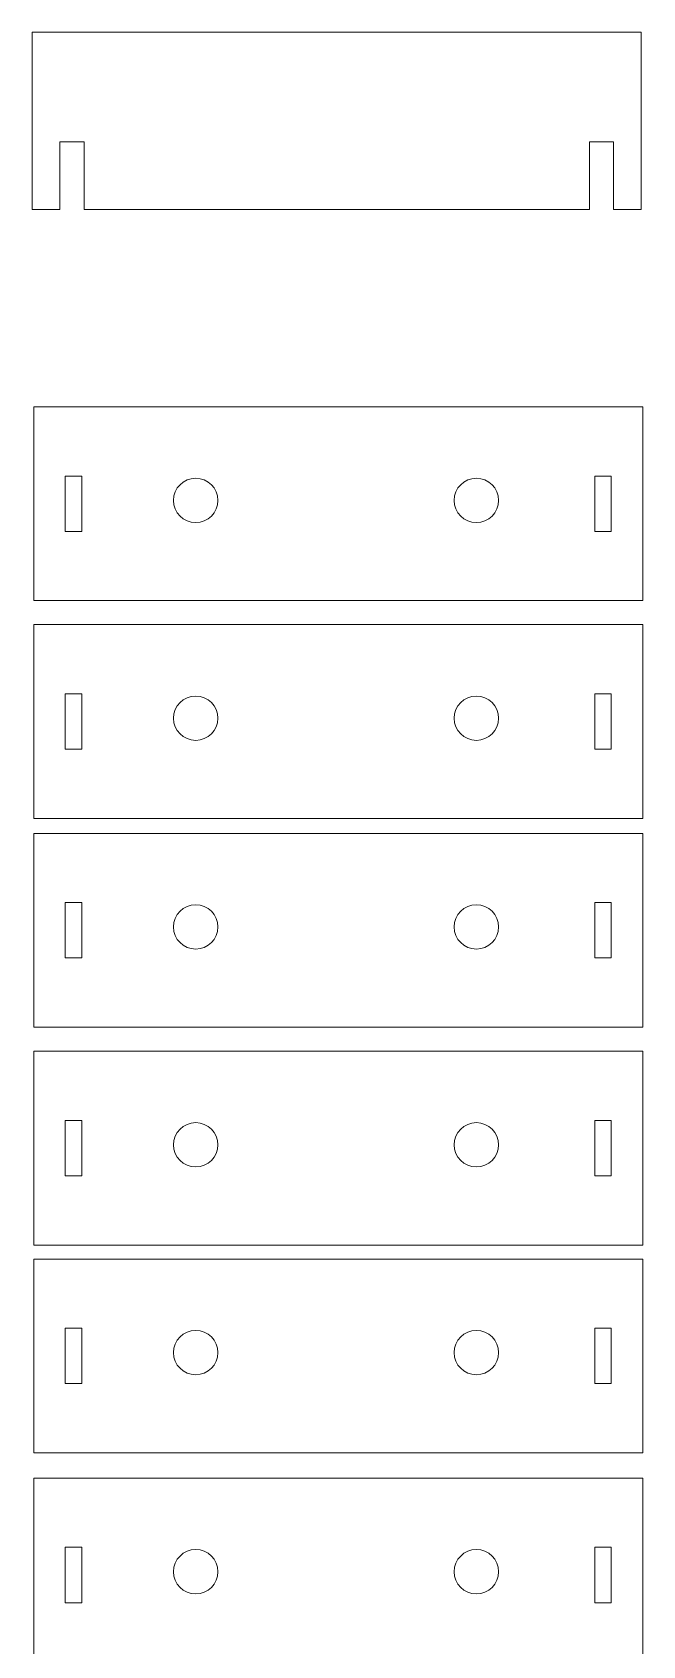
# Model space of a CAD drawing. Header units: centimetres. Extents: x -29.7 to 21.2, y -22.9 to 29.7.
# Drawn here: x 10.18 to 21.21, y 0.39 to 29.53 of the extents above; entities that cross this region are included whole.
import ezdxf

# ---------------------------------------------------------------- set-up
doc = ezdxf.new("R2010")
doc.units = ezdxf.units.CM
doc.header["$MEASUREMENT"] = 0
doc.layers.add('Capa 1', color=7, linetype='Continuous')

msp = doc.modelspace()

# ---------------------------------------------------------------- linework, layer by layer
at = {"layer": 'Capa 1', "color": 250, "lineweight": 20}
for centre in [(13.13174, 21.07271), (18.20217, 21.07271), (13.13174, 17.13831), (18.20217, 17.13831), (13.13174, 13.36805), (18.20217, 13.36805), (13.13174, 9.43365), (18.20217, 9.43365), (13.13174, 5.68029), (18.20217, 5.68029), (13.13174, 1.72378), (18.20217, 1.72378)]:
    msp.add_ellipse(centre, major_axis=(0, 0.4), ratio=1, dxfattribs=at)
at = {"layer": 'Capa 1', "color": 250, "lineweight": 9}
for points, knots in [([(21.17923, 29.52694), (21.17923, 29.52694), (21.17923, 26.32697), (21.17923, 26.32697), (21.17923, 26.32697), (21.17923, 26.32697), (20.67923, 26.32697), (20.67923, 26.32697), (20.67923, 26.32697), (20.67923, 26.32697), (20.67923, 27.54704), (20.67923, 27.54704), (20.67923, 27.54704), (20.67923, 27.54704), (20.24423, 27.54704), (20.24423, 27.54704), (20.24423, 27.54704), (20.24423, 27.54704), (20.24424, 26.32697), (20.24424, 26.32697), (20.24424, 26.32697), (20.24424, 26.32697), (11.11423, 26.32697), (11.11423, 26.32697), (11.11423, 26.32697), (11.11423, 26.32697), (11.11423, 27.54704), (11.11423, 27.54704), (11.11423, 27.54704), (11.11423, 27.54704), (10.67923, 27.54704), (10.67923, 27.54704), (10.67923, 27.54704), (10.67923, 27.54704), (10.67924, 26.32697), (10.67924, 26.32697), (10.67924, 26.32697), (10.67924, 26.32697), (10.17923, 26.32697), (10.17923, 26.32697), (10.17923, 26.32697), (10.17923, 26.32697), (10.17923, 29.52694), (10.17923, 29.52694), (10.17923, 29.52694), (10.17923, 29.52694), (21.17923, 29.52694), (21.17923, 29.52694)], [0, 0, 0, 0, 0.07692308, 0.07692308, 0.07692308, 0.07692308, 0.15384615, 0.15384615, 0.15384615, 0.15384615, 0.23076923, 0.23076923, 0.23076923, 0.23076923, 0.30769231, 0.30769231, 0.30769231, 0.30769231, 0.38461538, 0.38461538, 0.38461538, 0.38461538, 0.46153846, 0.46153846, 0.46153846, 0.46153846, 0.53846154, 0.53846154, 0.53846154, 0.53846154, 0.61538462, 0.61538462, 0.61538462, 0.61538462, 0.69230769, 0.69230769, 0.69230769, 0.69230769, 0.76923077, 0.76923077, 0.76923077, 0.76923077, 0.84615385, 0.84615385, 0.84615385, 0.84615385, 1, 1, 1, 1]), ([(21.20815, 22.76273), (21.20815, 22.76273), (21.20815, 19.26276), (21.20815, 19.26276), (21.20815, 19.26276), (21.20815, 19.26276), (10.20815, 19.26276), (10.20815, 19.26276), (10.20815, 19.26276), (10.20815, 19.26276), (10.20815, 22.76273), (10.20815, 22.76273), (10.20815, 22.76273), (10.20815, 22.76273), (21.20815, 22.76273), (21.20815, 22.76273)], [0, 0, 0, 0, 0.2, 0.2, 0.2, 0.2, 0.4, 0.4, 0.4, 0.4, 0.6, 0.6, 0.6, 0.6, 1, 1, 1, 1]), ([(10.77564, 20.51274), (10.77564, 20.51274), (10.77564, 21.51274), (10.77564, 21.51274), (10.77564, 21.51274), (10.77564, 21.51274), (11.07564, 21.51274), (11.07564, 21.51274), (11.07564, 21.51274), (11.07564, 21.51274), (11.07564, 20.51274), (11.07564, 20.51274), (11.07564, 20.51274), (11.07564, 20.51274), (10.77564, 20.51274), (10.77564, 20.51274)], [0, 0, 0, 0, 0.2, 0.2, 0.2, 0.2, 0.4, 0.4, 0.4, 0.4, 0.6, 0.6, 0.6, 0.6, 1, 1, 1, 1]), ([(20.34064, 20.51274), (20.34064, 20.51274), (20.34064, 21.51274), (20.34064, 21.51274), (20.34064, 21.51274), (20.34064, 21.51274), (20.64064, 21.51274), (20.64064, 21.51274), (20.64064, 21.51274), (20.64064, 21.51274), (20.64064, 20.51274), (20.64064, 20.51274), (20.64064, 20.51274), (20.64064, 20.51274), (20.34064, 20.51274), (20.34064, 20.51274)], [0, 0, 0, 0, 0.2, 0.2, 0.2, 0.2, 0.4, 0.4, 0.4, 0.4, 0.6, 0.6, 0.6, 0.6, 1, 1, 1, 1]), ([(21.20815, 18.82833), (21.20815, 18.82833), (21.20815, 15.32836), (21.20815, 15.32836), (21.20815, 15.32836), (21.20815, 15.32836), (10.20815, 15.32836), (10.20815, 15.32836), (10.20815, 15.32836), (10.20815, 15.32836), (10.20815, 18.82833), (10.20815, 18.82833), (10.20815, 18.82833), (10.20815, 18.82833), (21.20815, 18.82833), (21.20815, 18.82833)], [0, 0, 0, 0, 0.2, 0.2, 0.2, 0.2, 0.4, 0.4, 0.4, 0.4, 0.6, 0.6, 0.6, 0.6, 1, 1, 1, 1]), ([(10.77564, 16.57834), (10.77564, 16.57834), (10.77564, 17.57834), (10.77564, 17.57834), (10.77564, 17.57834), (10.77564, 17.57834), (11.07564, 17.57834), (11.07564, 17.57834), (11.07564, 17.57834), (11.07564, 17.57834), (11.07564, 16.57834), (11.07564, 16.57834), (11.07564, 16.57834), (11.07564, 16.57834), (10.77564, 16.57834), (10.77564, 16.57834)], [0, 0, 0, 0, 0.2, 0.2, 0.2, 0.2, 0.4, 0.4, 0.4, 0.4, 0.6, 0.6, 0.6, 0.6, 1, 1, 1, 1]), ([(20.34064, 16.57834), (20.34064, 16.57834), (20.34064, 17.57834), (20.34064, 17.57834), (20.34064, 17.57834), (20.34064, 17.57834), (20.64064, 17.57834), (20.64064, 17.57834), (20.64064, 17.57834), (20.64064, 17.57834), (20.64064, 16.57834), (20.64064, 16.57834), (20.64064, 16.57834), (20.64064, 16.57834), (20.34064, 16.57834), (20.34064, 16.57834)], [0, 0, 0, 0, 0.2, 0.2, 0.2, 0.2, 0.4, 0.4, 0.4, 0.4, 0.6, 0.6, 0.6, 0.6, 1, 1, 1, 1]), ([(21.20815, 15.05807), (21.20815, 15.05807), (21.20815, 11.5581), (21.20815, 11.5581), (21.20815, 11.5581), (21.20815, 11.5581), (10.20815, 11.5581), (10.20815, 11.5581), (10.20815, 11.5581), (10.20815, 11.5581), (10.20815, 15.05807), (10.20815, 15.05807), (10.20815, 15.05807), (10.20815, 15.05807), (21.20815, 15.05807), (21.20815, 15.05807)], [0, 0, 0, 0, 0.2, 0.2, 0.2, 0.2, 0.4, 0.4, 0.4, 0.4, 0.6, 0.6, 0.6, 0.6, 1, 1, 1, 1]), ([(10.77564, 12.80808), (10.77564, 12.80808), (10.77564, 13.80808), (10.77564, 13.80808), (10.77564, 13.80808), (10.77564, 13.80808), (11.07564, 13.80808), (11.07564, 13.80808), (11.07564, 13.80808), (11.07564, 13.80808), (11.07564, 12.80808), (11.07564, 12.80808), (11.07564, 12.80808), (11.07564, 12.80808), (10.77564, 12.80808), (10.77564, 12.80808)], [0, 0, 0, 0, 0.2, 0.2, 0.2, 0.2, 0.4, 0.4, 0.4, 0.4, 0.6, 0.6, 0.6, 0.6, 1, 1, 1, 1]), ([(20.34064, 12.80808), (20.34064, 12.80808), (20.34064, 13.80808), (20.34064, 13.80808), (20.34064, 13.80808), (20.34064, 13.80808), (20.64064, 13.80808), (20.64064, 13.80808), (20.64064, 13.80808), (20.64064, 13.80808), (20.64064, 12.80808), (20.64064, 12.80808), (20.64064, 12.80808), (20.64064, 12.80808), (20.34064, 12.80808), (20.34064, 12.80808)], [0, 0, 0, 0, 0.2, 0.2, 0.2, 0.2, 0.4, 0.4, 0.4, 0.4, 0.6, 0.6, 0.6, 0.6, 1, 1, 1, 1]), ([(21.20815, 11.12367), (21.20815, 11.12367), (21.20815, 7.6237), (21.20815, 7.6237), (21.20815, 7.6237), (21.20815, 7.6237), (10.20815, 7.6237), (10.20815, 7.6237), (10.20815, 7.6237), (10.20815, 7.6237), (10.20815, 11.12367), (10.20815, 11.12367), (10.20815, 11.12367), (10.20815, 11.12367), (21.20815, 11.12367), (21.20815, 11.12367)], [0, 0, 0, 0, 0.2, 0.2, 0.2, 0.2, 0.4, 0.4, 0.4, 0.4, 0.6, 0.6, 0.6, 0.6, 1, 1, 1, 1]), ([(10.77564, 8.87368), (10.77564, 8.87368), (10.77564, 9.87368), (10.77564, 9.87368), (10.77564, 9.87368), (10.77564, 9.87368), (11.07564, 9.87368), (11.07564, 9.87368), (11.07564, 9.87368), (11.07564, 9.87368), (11.07564, 8.87368), (11.07564, 8.87368), (11.07564, 8.87368), (11.07564, 8.87368), (10.77564, 8.87368), (10.77564, 8.87368)], [0, 0, 0, 0, 0.2, 0.2, 0.2, 0.2, 0.4, 0.4, 0.4, 0.4, 0.6, 0.6, 0.6, 0.6, 1, 1, 1, 1]), ([(20.34064, 8.87368), (20.34064, 8.87368), (20.34064, 9.87368), (20.34064, 9.87368), (20.34064, 9.87368), (20.34064, 9.87368), (20.64064, 9.87368), (20.64064, 9.87368), (20.64064, 9.87368), (20.64064, 9.87368), (20.64064, 8.87368), (20.64064, 8.87368), (20.64064, 8.87368), (20.64064, 8.87368), (20.34064, 8.87368), (20.34064, 8.87368)], [0, 0, 0, 0, 0.2, 0.2, 0.2, 0.2, 0.4, 0.4, 0.4, 0.4, 0.6, 0.6, 0.6, 0.6, 1, 1, 1, 1]), ([(21.20815, 7.37031), (21.20815, 7.37031), (21.20815, 3.87034), (21.20815, 3.87034), (21.20815, 3.87034), (21.20815, 3.87034), (10.20815, 3.87034), (10.20815, 3.87034), (10.20815, 3.87034), (10.20815, 3.87034), (10.20815, 7.37031), (10.20815, 7.37031), (10.20815, 7.37031), (10.20815, 7.37031), (21.20815, 7.37031), (21.20815, 7.37031)], [0, 0, 0, 0, 0.2, 0.2, 0.2, 0.2, 0.4, 0.4, 0.4, 0.4, 0.6, 0.6, 0.6, 0.6, 1, 1, 1, 1]), ([(10.77564, 5.12032), (10.77564, 5.12032), (10.77564, 6.12032), (10.77564, 6.12032), (10.77564, 6.12032), (10.77564, 6.12032), (11.07564, 6.12032), (11.07564, 6.12032), (11.07564, 6.12032), (11.07564, 6.12032), (11.07564, 5.12032), (11.07564, 5.12032), (11.07564, 5.12032), (11.07564, 5.12032), (10.77564, 5.12032), (10.77564, 5.12032)], [0, 0, 0, 0, 0.2, 0.2, 0.2, 0.2, 0.4, 0.4, 0.4, 0.4, 0.6, 0.6, 0.6, 0.6, 1, 1, 1, 1]), ([(20.34064, 5.12032), (20.34064, 5.12032), (20.34064, 6.12032), (20.34064, 6.12032), (20.34064, 6.12032), (20.34064, 6.12032), (20.64064, 6.12032), (20.64064, 6.12032), (20.64064, 6.12032), (20.64064, 6.12032), (20.64064, 5.12032), (20.64064, 5.12032), (20.64064, 5.12032), (20.64064, 5.12032), (20.34064, 5.12032), (20.34064, 5.12032)], [0, 0, 0, 0, 0.2, 0.2, 0.2, 0.2, 0.4, 0.4, 0.4, 0.4, 0.6, 0.6, 0.6, 0.6, 1, 1, 1, 1]), ([(21.20815, 3.4138), (21.20815, 3.4138), (21.20815, -0.08617), (21.20815, -0.08617), (21.20815, -0.08617), (21.20815, -0.08617), (10.20815, -0.08617), (10.20815, -0.08617), (10.20815, -0.08617), (10.20815, -0.08617), (10.20815, 3.4138), (10.20815, 3.4138), (10.20815, 3.4138), (10.20815, 3.4138), (21.20815, 3.4138), (21.20815, 3.4138)], [0, 0, 0, 0, 0.2, 0.2, 0.2, 0.2, 0.4, 0.4, 0.4, 0.4, 0.6, 0.6, 0.6, 0.6, 1, 1, 1, 1]), ([(10.77564, 1.16381), (10.77564, 1.16381), (10.77564, 2.16381), (10.77564, 2.16381), (10.77564, 2.16381), (10.77564, 2.16381), (11.07564, 2.16381), (11.07564, 2.16381), (11.07564, 2.16381), (11.07564, 2.16381), (11.07564, 1.16381), (11.07564, 1.16381), (11.07564, 1.16381), (11.07564, 1.16381), (10.77564, 1.16381), (10.77564, 1.16381)], [0, 0, 0, 0, 0.2, 0.2, 0.2, 0.2, 0.4, 0.4, 0.4, 0.4, 0.6, 0.6, 0.6, 0.6, 1, 1, 1, 1]), ([(20.34064, 1.16381), (20.34064, 1.16381), (20.34064, 2.16381), (20.34064, 2.16381), (20.34064, 2.16381), (20.34064, 2.16381), (20.64064, 2.16381), (20.64064, 2.16381), (20.64064, 2.16381), (20.64064, 2.16381), (20.64064, 1.16381), (20.64064, 1.16381), (20.64064, 1.16381), (20.64064, 1.16381), (20.34064, 1.16381), (20.34064, 1.16381)], [0, 0, 0, 0, 0.2, 0.2, 0.2, 0.2, 0.4, 0.4, 0.4, 0.4, 0.6, 0.6, 0.6, 0.6, 1, 1, 1, 1])]:
    msp.add_open_spline(points, degree=3, knots=knots, dxfattribs=at)

doc.saveas('drawing.dxf')
